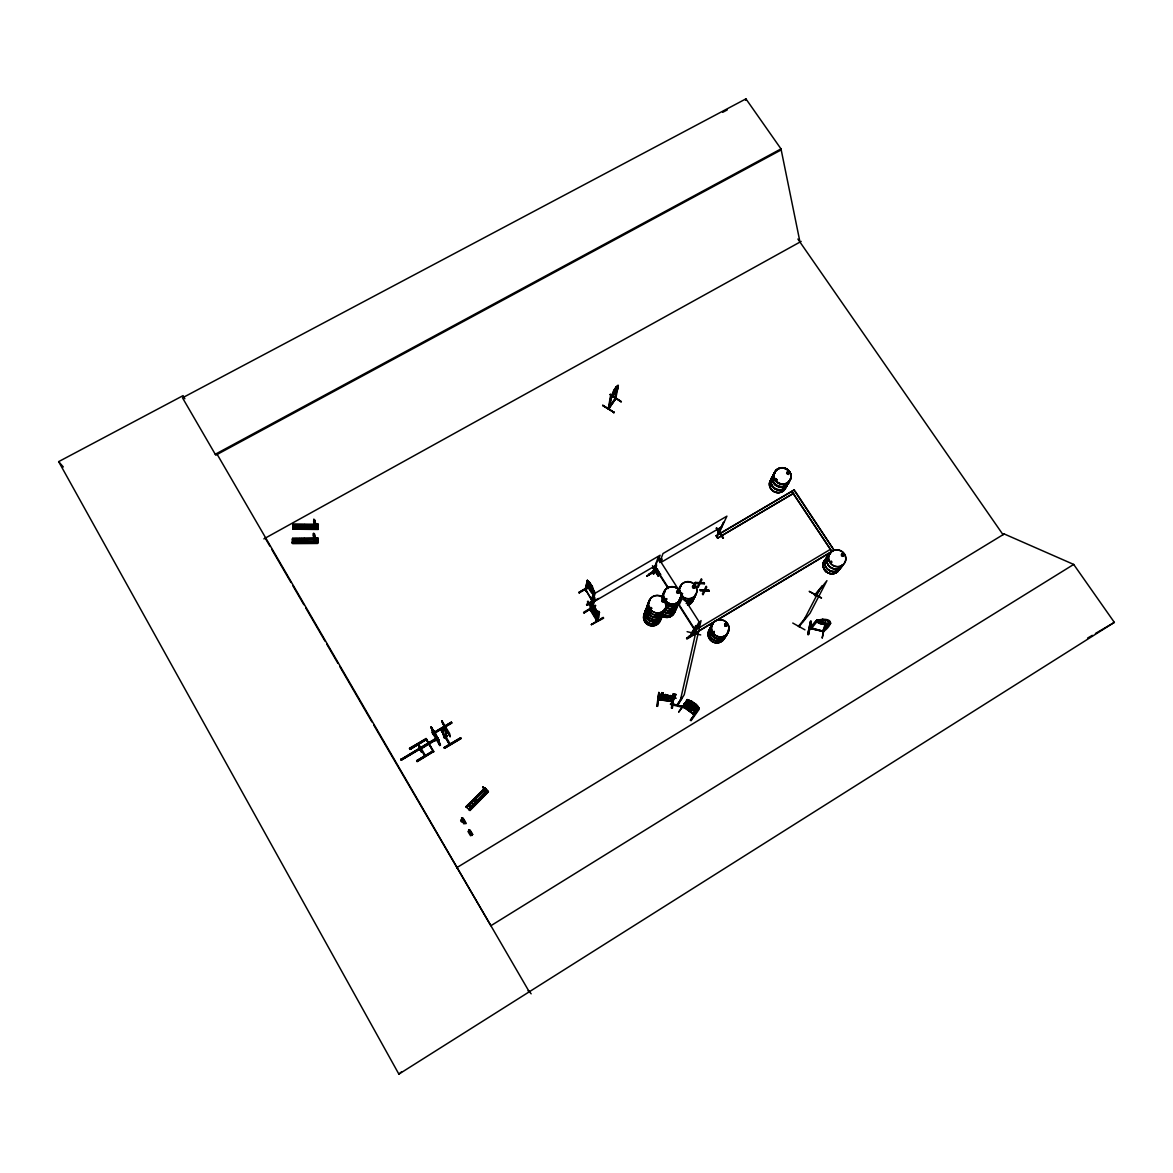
<?xml version="1.0" encoding="UTF-8"?>
<svg xmlns="http://www.w3.org/2000/svg" width="1173" height="1173" viewBox="0 0 1173 1173"><rect width="100%" height="100%" fill="white"/><g stroke="black" fill="none" stroke-linecap="round" stroke-linejoin="round"><path stroke-width="1.5" d="M694.005 634.666L693.17 634.901L701.043 620.59L684.24 694.709L677.745 705.252L677.701 703.536M694.064 634.534L694.035 633.596M316.123 540.225L317.223 540.298M316.549 526.472L316.358 525.944M316.915 526.105L316.857 525.841M317.692 539.888L317.443 539.199L317.722 541.296L317.209 539.199L317.516 540.298M318.103 526.252L317.619 525.269L318.118 527.381L317.575 526.633M315.068 538.392L317.648 538.026L317.868 538.92L292.561 539.859L317.854 539.727L292.546 539.521M315.361 528.583L315.493 524.126L318.059 524.126L318.088 528.583L292.913 529.184L318.176 529.448L318.294 524.316L292.986 524.551L292.883 529.096L318.191 528.759L292.898 529.14L293.074 524.404L318.279 524.961M315.273 538.48L315.112 542.513M315.772 541.926L314.291 533.495L315.962 541.926L314.041 538.788M316.182 527.997L314.701 519.918M317.898 527.381L317.839 525.269M317.648 538.026L317.531 542.161M295.141 538.539L294.951 542.923M295.596 524.639L295.405 528.994M297.297 524.639L297.121 528.994M299.863 524.624L299.687 528.979M301.696 538.524L301.52 542.908M292.473 543.407L317.766 543.363L292.458 543.466L292.605 538.304M292.414 543.026L292.576 538.554L317.898 538.246L317.516 542.498M814.634 595.371L822.464 586.236L821.745 586.559M798.593 626.382L799.663 625.737L798.828 626.089M841.789 554.99L842.346 554.213M843.387 554.521L842.155 555.811M843.798 555.049L843.27 556.222M831.408 562.512L830.557 561.544M789.062 473.349L788.359 471.927L787.039 471.942M775.705 479.64L776.262 478.965L776.086 479.698M776.819 479.728L776.101 479.552M677.261 705.134L681.997 697.524L677.29 704.724M724.929 624.696L725.178 625.678L725.017 624.945M726.263 624.183L726.424 625.62M714.108 631.529L713.756 632.247M714.328 632.394L714.108 632.819M293.001 525.607L318.25 525.871L318.264 524.668M318.235 525.489L292.986 525.519L318.279 525.211M317.883 538.906L292.546 538.554L317.898 538.216M693.096 587.629L692.788 586.705M692.818 587.057L693.199 586.133A8.783 8.46 24.4 0 1 694.621 587.82L693.375 588.333L692.422 587.028M694.475 587.248L693.639 586.075L692.862 587.277M676.572 592.145L677.29 591.001M678.83 591.529L678.859 591.998M679.27 592.072L678.976 593.069M682.261 593.787L681.557 594.051L682.598 593.582M665.721 599.476L665.751 598.465M666.733 598.992L665.897 599.564L665.897 598.67M666.396 599.858L666.675 598.978M661.719 600.913L662.173 599.975M664.123 600.781L663.361 601.705M648.126 615.444L647.921 614.256M650.399 607.805L651.616 608.464M650.942 608.215L650.824 608.274M293.074 524.507L318.264 524.58M292.942 528.319L318.22 527.967L292.971 527.967M293.015 525.944L318.264 525.827M292.444 542.146L317.81 541.882L292.517 541.97M670.355 695.457C686.748 701.527 651.074 689.797 672.012 696.791L668.097 697.803L662.29 696.439L665.59 694.9M670.927 701.395L670.941 700.413L672.393 700.692M658.332 699.46L670.941 701.322L670.839 700.501M672.305 708.184L673.654 694.313L672.305 708.199L671.528 708.111L673.097 694.123M670.795 701.234C678.097 684.416 675.648 702.891 671.073 701.087M659.798 696.557C657.906 699.841 690.442 697.261 668.507 698.697M658.478 698.888L659.886 699.651M660.223 695.34L659.637 696.542C670.971 699.255 657.115 698.082 660.223 695.34L665.575 695.061M661.924 692.627L658.332 699.841L661.924 692.627L663.17 693.287L659.607 699.87L658.346 699.123L672.261 700.926M667.085 695.384C660.179 696.219 672.51 698.639 668.639 695.574M658.757 692.495L657.584 706.278L656.733 706.307L658.947 692.539M657.437 706.366L658.874 692.481M615.165 399.231L617.042 386.298L618.244 385.638M693.272 713.741L684.02 707.128M694.563 714.401L694.328 714.474M608.904 407.368L608.699 408.6L615.063 399.363M317.604 526.369L316.71 526.105M682.701 706.527L683.947 707.231M719.254 532.469L717.671 533.129L718.99 532.073M719.196 532.762L726.923 516.149L662.98 553.553L659.71 562.571M653.332 570.855L654.681 570.415M474.874 801.555L476.561 801.32L475.93 799.737M313.191 535.343L313.323 533.436L313.909 533.891M314.027 534.375L313.572 533.392L314.129 539.727M614.066 412.441L602.658 405.55M302.561 527.454L302.282 526.428M302.267 526.75L303.602 525.797M301.842 540.342L302.575 541.633L303.719 541.09M304.32 526.677L304.027 527.454M303.763 541.164L303.851 540.342M608.89 407.764L611.192 394.876L610.532 395.858L608.23 408.82L615.282 397.999M609.505 407.427L609.388 408.175L611.778 394.993L608.978 408.453M589.667 586.823L579.301 592.864M615.004 399.7L617.702 385.331M617.599 386.474L618.098 385.58M615.708 398.776L618.332 385.492L616.089 387.002M700.692 634.93L687.099 631.675M814.561 595.356L822.024 586.016M805.631 617.57L798.505 626.265L799.165 625.429M610.033 394.744L621.265 401.899L610.327 394.319M592.042 601.148L593.435 591.353L594.52 592.174L592.6 600.987L585.488 589.623L587.365 580.459L585.034 590.048L586.265 590.708L588.084 581.456M621.367 401.577L610.297 394.348M586.192 590.18C585.195 592.277 586.573 588.435 585.62 589.696M592.922 589.389L594.608 593.479C592.556 597.614 587.409 585.356 586.749 583.113L587.292 580.312L590.092 582.908L587.292 580.312M585.738 590.899L587.497 581.881L586.837 580.811M583.993 612.966L583.597 612.321L595.459 605.312L583.993 612.966L595.723 605.752M591.148 590.811L592.952 592.57L593.186 591.5C593.201 590.18 590.591 582.424 589.667 584.975L592.101 588.861L591.691 585.723M830.513 623.493L829.355 622.716L830.513 623.493C807.889 643.992 845.44 618.845 822.684 619.315L818.49 621.104L823.798 623.347L827.522 623.318L828.402 622.335L827.288 620.473L822.654 619.461M598.787 598.406L586.94 605.341L586.573 604.52L593.978 600.18M595.532 599.638L586.617 604.623M818.299 620.004L816.951 620.165L809.825 628.361L822.009 631.03M822.684 619.315L816.951 620.165M823.021 631.675L821.921 630.781L823.681 630.854M824.091 620.062L821.071 621.235L825.601 622.35L825.601 620.429M822.229 637.995L824.927 624.813M827.361 620.605L830.807 623.068M318.22 527.894L292.913 528.231M598.523 617.394L595.693 614.696L587.996 601.309L597.438 614.931M807.742 634.461L810.47 621.294L811.364 621.309L808.49 634.652L807.742 634.461L810.543 621.294M811.159 621.411L808.608 634.476M818.505 619.769L811.305 628.655L810.25 627.467M811.305 628.655L811.261 628.361M590.312 610.649L589.74 609.887C594.55 584.653 591.031 617.189 590.4 609.227M592.702 600.928L592.13 599.99M589.74 609.887C590.122 607.629 598.641 619.109 596.925 621.074L589.784 609.256M593.846 591.104L591.471 600.371M590.342 609.535L597.526 620.898M591.045 605.561L593.259 610.854L591.559 604.256M593.435 591.353L594.11 592.424L592.174 601.221L585.474 589.169M590.532 610.854L590.943 610.62M682.833 706.689C682.598 704.914 685.355 706.908 684.182 707.73L670.428 704.43L670.677 703.551L684.431 706.879L693.199 714.108M594.168 594.975L594.11 592.424M590.884 610.429L593.538 598.347L594.638 597.687M693.258 634.813L693.712 633.2M677.935 705.134L677.539 703.903M681.513 697.407L681.733 698.785L681.997 697.524M697.832 625.561C699.152 626.338 694.915 628.376 693.36 633.728M594.256 599.374L592.556 607.233L593.978 610.576M592.952 606.778L594.887 598.113L593.538 598.347M593.861 608.714L594.96 608.347M680.135 701.351L696.601 628.875M591.353 624.623L603.23 617.379L603.596 618.2L591.427 624.696M292.488 542.762L317.795 542.703M595.151 613.171L587.966 601.324M596.295 612.57L595.913 609.564M597.145 620.913L596.28 620.224L598.773 611.397L599.462 612.467L597.424 620.781M596.412 619.901L597.497 620.488M598.773 611.397L596.309 619.696M599.462 612.467L596.94 621.191M598.655 617.321L596.632 610.737L598.582 617.174M670.677 703.551L684.343 707.04M745.544 100.292L745.925 98.869L780.998 148.898L799.986 242.063M485.549 788.945L487.381 791.555L486.311 792.244L482.675 787.142L484.024 787.743M486.751 791.145L486.458 792.098L482.821 786.995L483.906 787.801M696.088 625.502L696.791 626.587L695.677 625.766L691.337 633.699L691.967 634.784M694.445 628.625L691.821 633.567L692.525 634.564M652.657 572.996L653.83 573.846L653.009 572.571M654.813 570.972L655.487 571.999L654.373 571.398M657.994 561.178L656.924 561.808L653.082 572.688L653.742 573.729L656.557 565.855M657.423 569.081L647.027 575.943M654.387 570.225L648.757 574.33M591.573 599.931L591.925 599.506M843.431 555.181L842.669 555.782M830.88 561.662L831.1 561.178M831.833 562.278L831.657 561.383M652.716 572.468L653.346 573.964L656.411 563.289M658.39 560.078L660.12 555.225L595.019 593.289L592.277 605.4M655.208 572.189L656.616 568.846M656.206 569.081L654.945 572.028M660.78 561.94C664.167 557.498 658.918 559.58 661.88 558.891M788.491 473.423L787.728 472.103M775.866 479.273L775.822 480.006M724.694 624.388L725.178 626.206L726.761 625.869M727.011 625.693L726.893 624.359M713.463 631.69L713.609 632.526M660.78 574.609L654.651 566.398M677.554 591.295L677.32 592.761M677.246 591.603L677.144 592.35M661.983 600.253L661.777 601.265M663.859 601.309L664.079 600.532L663.991 601.324M664.387 601.177L663.522 602.204M665.208 599.022L666.513 598.655M651.777 608.376L650.502 607.467M608.318 408.556L615.766 398.82M602.79 405.198L614.109 412.441L602.761 405.447M474.61 800.543L475.93 799.766M613.714 413.013L614.139 412.207M682.979 596.573L678.976 605.4L694.68 630.033M693.991 634.52L693.522 633.625M301.872 540.416L302.634 539.712M717.539 538.172L793.535 493.334L717.539 538.172L716.248 535.65L794.282 489.889L834.076 550.24L795.089 491.722M717.671 533.129L720.266 527.762M717.993 533.554L723.624 522.205L719.108 532.014M699.387 582.688L695.134 582.57L699.387 582.688L701.351 578.758L701.953 579.682L700.369 582.805L703.873 582.673L700.369 582.805M695.706 583.45L699.152 583.318L695.706 583.45L695.222 582.394M699.152 583.318L697.583 586.383L698.272 587.13M700.134 583.436L704.445 583.553L700.134 583.436L698.184 587.306M716.248 528.29L722.92 537.996M700.032 589.872L704.284 589.99L700.032 589.872L700.516 590.943L703.873 590.987M610.957 396.313L616.265 386.973L616.749 388.981L614.945 392.544L611.969 396.005L613.655 390.536L616.148 386.885M704.196 590.18L706.175 586.236L706.762 587.174L705.178 590.298L708.697 590.166L705.178 590.298M821.511 597.863L809.194 591.353L821.393 598.113M703.961 590.811L702.392 593.89L702.994 594.814L704.944 590.928L709.269 591.045L704.944 590.928M799.209 626.558L798.798 625.81M814.678 595.415L815.22 594.506M804.957 629.842L792.757 623.039M803.109 621.617L819.634 589.77M698.36 631.265L686.542 638.42L698.609 631.91L686.953 639.065L686.674 638.347M688.272 636.66L692.7 633.919M694.592 629.344C694.563 635.869 690.692 632.892 696.615 628.435M692.51 634.622L696.791 626.587M658.376 698.991L658.478 699.885M693.712 635.062L698.052 626.895M659.461 699.929L663.214 692.788M692.774 634.388L691.337 633.699M692.187 634.989L699.079 621.763L658.082 557.6L652.599 572.805M791.892 491.502L831.877 551.559M670.648 701.219L674.666 694.181M794.282 489.889L716.102 535.958M659.9 699.24L672.07 700.853L675.956 694.343M671.528 708.111L673.141 694.24M678.771 711.908L686.938 700.56L678.83 711.996M684.372 703.815L687.466 707.642L684.24 703.727L684.885 702.715L689.475 704.474L686.454 704.944L694.123 710.413L693.375 707.304L696.601 711.234M685.017 702.803L684.24 703.727M687.275 699.636L682.833 706.615L694.167 714.709L698.961 707.949L695.75 704.167L696.483 707.334L693.478 706.087L688.742 701.821L691.85 701.395L687.187 699.768M684.108 706.762L683.448 705.97M684.064 706.82L683.712 707.334M683.874 707.363L688.287 700.545L687.217 699.782M612.541 396.797L615.004 393.19M612.673 396.885C607.028 401.606 619.227 390.213 617.819 387.53M615.722 398.629L608.831 408.878M692.994 713.873L694.445 714.562M693.434 713.257L694.445 714.313L683.302 706.19M693.126 713.961L697.759 707.29L698.829 708.052L697.759 707.29M690.428 720.266L698.507 708.8L699.064 709.386L691.073 720.735L690.428 720.266L698.58 708.873M696.689 711.117L693.463 707.319L698.287 709.181C700.076 705.076 690.662 700.955 687.07 699.665C684.402 702.158 695.105 708.741 686.63 700.662M695.868 711.996L696.469 711.161M687.393 707.627L695.912 712.231M691.703 701.439L695.662 704.299M690.648 705.735C684.665 704.313 695.208 711.879 691.938 706.645M692.979 702.598C686.909 701.175 697.598 708.829 694.284 703.521M691.381 710.237L687.481 707.51M688.287 700.545L687.158 699.548L691.85 701.395M831.496 562.16L830.895 562.175M841.32 554.462L842.141 553.891M843.666 555.65L842.61 556.413M830.469 561.544L831.027 561.574M724.577 624.373L725.427 623.801M714.049 631.338L713.331 632.276L714.298 632.687M776.497 480.358L777.2 479.625L776.438 479.288M787.23 472.338L787.376 473.76L788.535 473.511M788.667 473.335L787.391 473.716M692.451 586.397L693.302 585.826M694.563 587.38L693.272 587.746M694.621 587.864L694.577 586.089L692.935 585.899M692.964 586.5A8.783 8.46 24.4 0 1 694.431 588.245L694.885 586.676M662.349 600.488L662.701 600.063A9.076 8.768 23.2 0 0 663.727 602.13M677.026 591.207L676.777 592.82L678.361 593.303M650.736 607.819L651.499 607.658M830.411 549.345L698.624 628.083M815.074 595.708L826.936 580.65L810.059 613.2L799.136 626.514M798.52 626.191L799.561 625.722M799.018 626.617L799.663 625.854M302.429 526.266L303.338 525.768M304.159 527.176L302.737 527.542M824.956 624.666L822.214 637.819M821.833 631.235L829.487 622.467M595.21 613.142L587.365 601.822M466.018 806.643L485.094 788.241L466.546 807.185L466.018 806.643L469.962 810.572L488.452 791.775L484.83 787.977L466.106 806.731M485.813 789.15L486.898 790.514L485.989 788.989L466.722 807.361L485.739 789.106M466.913 807.523L485.299 788.667L485.842 789.59M485.549 788.886L466.678 807.303M485.695 790.837L485.739 790.03M487.381 790.719L468.775 809.385L487.338 790.661L487.953 791.115L469.479 810.088L488.261 791.555L469.508 810.118M486.546 792.361L469.288 809.898M717.861 532.923L718.624 532.395M313.895 522.205L314.437 525.563L316.373 527.997L314.98 520.431M420.169 748.799L418.013 744.679M420.99 748.902L420.579 748.213L422.001 751.482L421.298 751.893L420.652 749.034L424.67 755.925M420.594 749.107L419.89 748.623L420.33 749.21M184.879 398.732L183.076 395.638L58.65 461.634L398.879 1074.131L401.635 1071.711M420.99 751.233L419.773 746.834L421.576 750.881M841.847 554.023L841.408 555.767L842.962 556.237M724.782 624.095L725.061 623.875A8.856 8.534 30.8 0 1 726.6 625.62L725.471 625.664M725.178 624.461L726.248 624.212M662.085 599.946L664.431 600.532M677.188 592.233L678.683 592.746L678.009 593.039M678.698 593.289L678.903 591.148L677.217 590.957M398.879 1074.131L1114.35 622.379L1073.691 564.433L1004.22 533.964L1003.018 534.683L797.889 239.057M616.221 387.075L618.332 385.492M463.511 823.71C473.042 823.299 454.347 823.255 463.086 818.182L465.637 822.434M472.646 834.384L470.549 835.748L468.012 831.496L470.109 830.176L472.66 834.443M373.806 725.149L490.886 925.717L1073.691 564.433M420.755 749.4L420.506 750.529L421.195 750.119L420.095 747.509M456.605 867.785L1004.22 533.964M691.894 633.156L692.055 634.974L692.642 634.182M692.715 633.948L688.668 637.232M596.808 619.491L596.28 620.224M698.639 631.045L834.311 549.946M693.786 634.109L714.196 621.91M718.902 619.095L830.308 552.498M591.177 605.488C591.588 601.91 597.673 611.294 597.673 613.934M648.713 574.433L657.54 569.184M646.983 576.148L657.217 569.873L646.924 576.016M653.258 573.582L653.258 572.365M421.591 750.808L421.298 751.893M446.942 736.131C440.447 738.902 449.054 737.7 446.239 734.943M439.098 740.925L431.796 728.213M444.435 738.008L443.643 736.468L444.479 737.876L446.898 736.453L444.978 729.166M450.065 736.571L449.611 733.492L441.898 721.058L450.065 736.571L441.898 721.058M439.596 743.565C437.852 744.327 440.3 742.509 440.359 745.031L439.743 745.471L432.338 732.656L433.028 732.245L440.447 745.06L439.758 745.383L437.837 738.008L440.33 745.002M439.611 745.002L440.3 744.591L439.743 745.471M416.694 760.734L433.336 750.779L416.664 760.676L417.192 761.673L433.717 751.409L417.06 761.365M444.112 747.67L460.622 737.7L461.048 738.491L444.494 748.315L444.068 747.524L460.666 737.861M433.028 732.245L432.573 733.154L431.224 726.908L433.79 734.034L431.224 726.908M433.995 734.093L433.292 734.503L433.995 734.093L433.262 734.386L431.943 728.14M431.737 728.433L431.503 727.26L438.819 740.016L432.808 729.489L433.585 730.691M442.72 724.137L442.162 720.911M434.45 732.216L434.01 731.527L435.066 733.712M440.681 729.533L449.508 744.488L440.637 729.401L435.3 732.7L434.86 731.908L451.4 722.143L451.825 722.949L441.327 729.005L444.01 733.594M434.919 732.069L451.4 722.143M451.825 722.949L435.3 732.7M434.582 733.374L431.664 728.301M409.509 748.433L426.122 738.477L433.849 751.805M445.11 729.181C438.438 732.04 447.324 730.823 444.391 727.964C435.916 732.978 449.802 725.618 444.904 728.917M426.268 738.887L409.48 748.374L410.022 749.386L426.517 739.166L410.022 749.386M441.84 729.929L444.494 728.345M409.993 749.327L426.635 739.503M436.195 734.797L433.394 730.442M435.857 738.785L400.843 759.547L435.74 738.433L436.253 739.459M435.784 738.55L434.567 739.958M436.18 739.225L435.08 740.808L436.473 739.987L436.121 739.063L401.225 760.192L436.283 739.401M419.245 749.092L419.611 749.738L436.312 739.664M439.802 745.31L438.555 739.225M597.277 599.198L586.925 605.312M593.039 602.204L656.66 564.931M661.015 562.38L721.981 526.677M1087.576 638.097L1092.298 635.326M1095.45 633.479L1114.35 622.379M589.931 582.893L594.77 592.262L594.227 594.755M590.752 584.506L588.333 583.743L589.535 588.23M589.242 586.383L578.875 592.424L579.286 593.069M589.286 586.412L578.89 592.424M590.767 585.547L589.403 586.295L591.822 590.166L591.427 587.043M588.919 588.465L594.3 594.887M592.262 588.142L594.315 593.758L589.183 587.16M591.544 591.236L586.867 581.852L589.828 584.242M587.497 581.881L587.248 580.562M263.866 538.891L801.159 241.418M745.925 98.869L182.489 397.808L215.26 454.274L780.998 148.898M780.558 150.247L215.773 455.183L215.26 454.274M722.671 112.344L727.245 109.925M842.302 554.096L841.73 555.328M677.495 591.412L678.8 591.603M693.434 586.031L693.214 586.339A8.9 8.578 24.4 0 1 694.607 588.04M662.862 599.872L662.466 601.544M665.282 599.183L666.367 599.77M651 607.467L650.414 608.406M693.624 713.331L694.401 714.108M725.383 623.743L726.952 624.344M726.204 626.206L724.958 625.898M682.173 594.594L681.278 593.773L682.466 593.435M663.786 602.013A9.091 8.768 23.2 0 1 662.789 599.887L663.61 599.96M662.422 601.221L663.434 601.705M776.687 480.212L775.91 479.918M313.983 519.316L313.939 522.381M313.748 522.381L314.349 523.319M313.338 536.457L313.411 535.724M313.939 537.381L313.778 538.128M292.517 539.433L317.868 539.199M292.385 542.938L317.751 542.938M811.012 628.655L810 627.746L817.053 619.711L818.211 619.813M663.302 600.092L662.642 600.18A8.973 8.68 22.2 0 1 664.079 602.042M787.86 474.171L786.614 473.306M842.434 553.803L843.783 554.741M672.935 694.24L673.713 694.328M661.88 693.126L663.17 693.287M674.622 694.68L675.912 694.841M658.346 699.724L672.056 701.395M302.869 539.609L303.631 539.961M590.268 609.461L592.644 600.517M811.584 627.995L823.402 631.323L810.044 627.863M463.452 820.719L465.197 823.241L461.561 817.786L463.159 820.279M590.092 582.908L588.597 582.424L588.377 583.509L593.23 591.265L592.541 586.823L589.96 582.996M843.02 554.184L842.243 554.184L843.167 554.404M592.79 606.206L594.3 606.778L591.339 604.198M698.375 709.049L693.287 707.422L689.387 704.606M303.572 525.724L304.32 526.486M823.549 630.825L823.197 631.573L810.074 628.42M822.361 631.089L822.097 631.367M615.224 388.468L615.678 390.081L613.288 393.585L614.432 389.641M590.869 588.494L588.905 586.573L590.474 587.585M689.753 704.416L693.654 707.378L689.475 704.474M528.085 990.906L529.272 991.815L217.21 454.42M485.989 789.444L487.25 791.702L486.604 791.291M531.149 993.81L528.583 990.599M598.215 614.095L595.385 611.837L592.409 604.975M484.17 787.596L484.83 788.491M591.515 591.133L594.447 593.685M484.405 787.801L485.138 788.799M473.012 800.103L476.414 803.505M474.728 805.191L471.326 801.789M469.435 803.681L472.836 807.053M468.174 804.957L471.575 808.358M466.282 806.863L484.83 787.977M470.593 832.815L472.25 835.264L468.863 829.634L470.476 832.156M58.65 461.634L63.327 466.971M843.226 554.33L843.343 555.093M661.924 601.602L664.079 601.749A8.944 8.636 23.2 0 1 662.994 599.711A8.959 8.651 23.2 0 0 663.947 601.808M314.628 525.563L314.452 524.727M592.35 592.086L591.779 591.104M435.887 735.075L436.561 736.058L435.227 733.55M437.001 737.48L439.23 740.837M792.904 493.012L830.88 550.049M716.879 527.967L723.433 537.835M716.38 528.129L722.964 538.099M716.248 535.65L717.685 537.864M656.997 568.964L658.845 571.823M652.452 565.694L658.977 575.694L658.332 576.09L654.754 570.547M652.848 567.307L658.332 576.09L652.877 567.395M652.716 567.395L654.505 570.151M655.077 572.248L654.446 571.104M703.873 582.673L704.357 583.743M708.697 590.166L709.166 591.221M656.792 569.667L668.419 587.908M679.064 604.623L695.53 630.458M654.666 567.263L668.229 588.523M692.466 631.587L693.917 633.86M591.661 601.075L592.336 602.145M598.362 611.646L599.036 612.731M594.271 606.69L596.808 610.693M593.215 610.825L595.855 614.725M591.397 624.447L603.303 617.702M589.799 584.139L592.306 588.157M462.924 818.299L465.446 822.508M469.933 830.279L472.47 834.516M461.517 819.165L464.039 823.387M468.54 831.158L471.077 835.381M442.983 723.976L450.329 736.424M444.362 728.11L445.212 729.577M446.195 735.075L447.03 736.483M445.74 736.453L450.139 743.917M430.682 727.231L431.4 728.448M437.294 738.316L438.013 739.547M432.338 732.656L433.306 734.415M425.828 738.653L433.394 751.673L425.799 738.741M420.11 749.855L419.084 747.26L419.479 747.949M400.653 759.18L401.225 760.192M265.23 538.143L269.819 546.061M271.667 549.243L290.992 582.512M292.825 585.694L303.866 604.711M305.713 607.878L325.038 641.162M326.871 644.329L337.912 663.346M339.759 666.513L371.958 721.981M296.666 542.923L296.857 538.539M299.232 542.908L299.423 538.524M301.96 528.979L302.135 524.624M314.437 520.328L313.792 519.316L313.66 521.956M317.927 528.231L318.118 529.008M586.999 581.779L589.095 587.262M587.424 584.374L589.095 588.421M419.157 747.274L420.506 750.529M418.702 744.269L425.359 755.515M591.324 588.949L592.482 592.233M435.682 738.374L435.989 739.181M437.837 738.008L439.611 743.799M316.446 539.756L317.15 540.24M444.494 748.315L461.048 738.491M443.878 736.864L441.869 729.577L444.479 737.876M444.391 727.964L446.297 735.427M786.98 473.247L786.907 472.91A8.724 8.182 24.3 0 1 788.241 474.479M483.232 790.294L486.106 793.153M314.159 523.319L314.203 524.082M694.416 597.101A8.724 8.402 24.5 0 1 686.322 603.494M693.448 599.11A8.68 8.372 24.6 0 1 687.613 605.151A8.636 8.328 24.6 0 0 693.404 599.095A8.666 8.343 24.6 0 1 687.598 605.136M679.416 590.239A8.856 8.519 24.3 0 1 690.135 581.823A8.856 8.519 24.3 0 1 696 594.33A8.856 8.519 24.3 0 1 682.261 596.28M679.358 590.444A8.812 8.49 24.3 0 1 690.032 582.057A8.812 8.49 24.3 0 1 695.868 594.506A8.812 8.49 24.3 0 1 682.187 596.456M695.78 594.564A8.9 8.578 24.4 0 1 685.208 600.825M679.299 588.245A8.9 8.578 24.4 0 1 680.633 586.441M694.665 596.866A8.856 8.534 24.5 0 1 686.44 603.362M695.589 594.682A8.783 8.46 24.4 0 1 685.164 600.855M679.343 588.435A8.783 8.46 24.4 0 1 680.648 586.661M695.794 594.271A8.783 8.46 24.4 0 1 683.214 599.623M679.519 588.025A8.783 8.46 24.4 0 1 680.839 586.251M664.226 611.016A8.915 8.636 22.3 0 1 651.44 616.485A8.915 8.636 22.3 0 1 649.094 602.863M664.622 608.626A9.032 8.754 22.3 0 1 652.496 616.939A9.032 8.754 22.3 0 1 649.05 602.643M663.595 610.854A8.871 8.592 22.4 0 1 651.675 619.021A8.871 8.592 22.4 0 1 648.288 604.96M665.428 608.435A9.047 8.754 22.1 0 1 649.842 608.67A9.047 8.754 22.1 0 1 657.115 595.371A9.047 8.754 22.1 0 1 665.428 608.435A9.105 8.812 22.2 0 1 652.393 613.978A9.105 8.812 22.2 0 1 650.003 600.077M665.238 608.64A8.973 8.68 22.2 0 1 652.349 614.124A8.973 8.68 22.2 0 1 649.989 600.429M664.402 610.62A8.915 8.636 22.3 0 1 652.643 616.573A8.915 8.636 22.3 0 1 647.892 604.271M662.789 599.902A9.105 8.812 22.2 0 1 664.299 601.705M661.44 617.643A8.754 8.49 22.6 0 1 648.874 623.024A8.754 8.49 22.6 0 1 646.572 609.623M660.634 619.549A8.71 8.446 22.7 0 1 649.168 625.37A8.71 8.446 22.7 0 1 644.534 613.347M660.678 619.476A8.724 8.46 22.7 0 1 648.156 624.842A8.724 8.46 22.7 0 1 645.868 611.485M663.507 610.972A8.841 8.563 22.4 0 1 651.645 619.109A8.841 8.563 22.4 0 1 648.273 605.107M662.804 612.995A8.929 8.651 22.5 0 1 651.924 621.558A8.812 8.534 22.5 0 1 646.118 609.08M646.059 608.875A8.929 8.651 22.5 0 0 651.924 621.558A8.812 8.534 22.5 0 0 662.613 613.127M661.66 617.423A8.871 8.607 22.6 0 1 648.904 622.878A8.871 8.607 22.6 0 1 646.587 609.286M662.848 612.863A8.929 8.666 22.5 0 1 651.968 621.441A8.929 8.666 22.5 0 1 646.103 608.758M662.789 612.731A8.812 8.548 22.5 0 1 652.056 621.191A8.812 8.548 22.5 0 1 646.264 608.684M726.19 634.71A8.797 8.475 31 0 1 708.976 632.76M709.166 630.531A8.797 8.475 31 0 1 711.234 626.661M726.38 634.622A8.915 8.592 31 0 1 713.697 640.091A8.915 8.592 31 0 1 711.219 626.455M727.773 632.423A8.973 8.651 30.8 0 1 715.002 637.936A8.856 8.534 30.8 0 1 712.524 624.417M712.51 624.212A8.973 8.651 30.8 0 0 715.002 637.936A8.856 8.534 30.8 0 0 727.568 632.526M725.061 624.021A8.973 8.651 30.8 0 1 726.556 625.81M726.424 634.344A8.797 8.49 30.9 0 1 713.902 639.754A8.797 8.49 30.9 0 1 711.454 626.294M724.899 624.241A8.856 8.534 30.8 0 1 726.366 626.001M728.037 630.048A8.973 8.651 30.8 0 1 716.146 638.317A8.973 8.651 30.8 0 1 712.583 624.095M725.134 623.904A8.973 8.651 30.8 0 1 726.63 625.693M727.04 634.241A8.856 8.534 30.8 0 1 714.225 636.983A8.856 8.534 30.8 0 1 712.744 624.051M840.88 567.439A8.695 8.182 32 0 1 827.566 569.345A8.695 8.182 32 0 1 828.446 556.207M841.833 565.298A8.812 8.299 32 0 1 828.505 570.005A8.812 8.299 32 0 1 828.49 555.958M839.238 569.506A8.666 8.167 32.1 0 1 825.968 571.398A8.666 8.167 32.1 0 1 826.848 558.304M830.499 553.304A8.871 8.358 31.9 0 0 829.619 566.706A8.754 8.24 31.9 0 0 842.962 564.858M841.935 565.166A8.812 8.299 32 0 1 828.607 569.873A8.812 8.299 32 0 1 828.593 555.826M830.455 553.568A8.754 8.24 31.9 0 0 829.575 566.779A8.871 8.358 31.9 0 0 843.196 564.756A8.871 8.358 31.9 0 1 829.722 566.574A8.871 8.358 31.9 0 1 830.601 553.172M787.45 484.126A8.548 8.02 24.4 0 1 776.394 489.654A8.548 8.02 24.4 0 1 771.614 478.129M787.67 483.98A8.666 8.138 24.4 0 1 775.412 489.112A8.666 8.138 24.4 0 1 772.875 476.179M771.497 479.009A8.519 8.006 24.4 0 0 773.989 491.722A8.519 8.006 24.4 0 0 786.042 486.678A8.519 8.006 24.4 0 1 774.048 491.634A8.519 8.006 24.4 0 1 771.555 478.907M786.101 486.502A8.49 7.976 24.4 0 1 775.118 491.986A8.49 7.976 24.4 0 1 770.382 480.534M789.4 480.915A8.724 8.182 24.3 0 1 777.069 486.077A8.592 8.064 24.3 0 1 774.503 473.32A8.578 8.05 24.3 0 0 777.039 486.135A8.592 8.064 24.3 0 0 789.18 481.062A8.578 8.05 24.3 0 1 777.039 486.135A8.724 8.182 24.3 0 1 774.503 473.071M787.743 483.613A8.548 8.035 24.4 0 1 775.646 488.686A8.548 8.035 24.4 0 1 773.139 475.915M787.757 483.819A8.666 8.138 24.4 0 1 775.5 488.965A8.666 8.138 24.4 0 1 772.948 476.018M789.488 480.754A8.724 8.182 24.3 0 1 777.156 485.915A8.724 8.182 24.3 0 1 774.591 472.91M679.108 600.092A8.9 8.592 23.3 0 1 666.147 607.761A9.017 8.71 23.3 0 0 679.299 599.946M661.587 597.922A9.017 8.71 23.3 0 1 662.393 595.796M677.965 604.447A8.856 8.563 23.4 0 1 665.252 609.857A8.871 8.563 23.4 0 0 678.053 604.271M680.399 597.497A9.076 8.768 23.2 0 1 667.173 605.327A8.959 8.651 23.2 0 0 680.208 597.629A8.929 8.622 23.2 0 1 667.173 605.341M664.739 591.471A9.076 8.768 23.2 0 0 662.349 597.746A9.091 8.768 23.2 0 1 664.798 591.339M679.299 599.682A8.9 8.607 23.3 0 1 666.323 607.365M661.807 597.673A8.9 8.607 23.3 0 1 662.613 595.576M680.457 597.365A9.091 8.768 23.2 0 1 665.296 603.816M675.853 609.095A8.739 8.446 23.6 0 1 663.317 614.447A8.856 8.578 23.5 0 0 676.293 606.632M674.974 611.045A8.695 8.402 23.6 0 1 662.51 616.368A8.71 8.416 23.6 0 0 675.237 608.772M677.877 604.55A8.827 8.534 23.4 0 1 665.223 609.96M677.1 606.646A8.915 8.622 23.5 0 1 664.299 612.101A8.797 8.504 23.5 0 0 676.909 606.749M677.144 606.514A8.915 8.622 23.4 0 1 664.358 611.983M674.988 610.898A8.636 8.358 23.6 0 1 662.598 616.192M304.232 538.436L304.13 542.982L304.262 538.524M304.657 524.522L304.569 529.052L304.701 524.61M829.648 624.227C825.059 625.048 819.238 624.3 815.778 620.825C819.59 624.608 824.619 624.828 829.648 624.227M695.692 627.804L695.97 629.124L695.692 627.804M468.643 829.824L471.986 835.44L468.643 829.824M478.291 801.57L474.889 798.168L478.291 801.57M649.827 608.772A9.003 8.71 22.1 0 0 665.34 608.538A9.003 8.71 22.1 0 0 657.071 595.517A9.003 8.71 22.1 0 0 649.827 608.772M712.598 641.91A8.739 8.431 31.1 0 0 725.046 636.528A8.768 8.446 31.1 0 1 712.641 641.851A8.739 8.431 31.1 0 1 710.164 628.523A8.768 8.446 31.1 0 0 712.641 641.851M711.894 630.649A8.915 8.592 30.7 0 0 726.864 634.3A8.915 8.592 30.7 0 0 722.172 619.843A8.915 8.592 30.7 0 0 711.894 630.649A8.871 8.534 30.7 0 0 726.747 634.373A8.871 8.534 30.7 0 0 722.099 620.004A8.871 8.534 30.7 0 0 711.879 630.751M825.909 571.471A8.651 8.152 32.1 0 0 839.164 569.565A8.666 8.167 32.1 0 1 825.895 571.486A8.666 8.167 32.1 0 1 826.774 558.392A8.651 8.152 32.1 0 0 825.909 571.471A8.651 8.152 32.1 0 0 839.15 569.579A8.651 8.152 32.1 0 1 825.909 571.471A8.651 8.152 32.1 0 1 826.774 558.407A8.651 8.152 32.1 0 0 825.909 571.471M829.032 560.503A8.812 8.299 31.8 0 0 843.783 564.081A8.812 8.299 31.8 0 0 838.915 550.005A8.812 8.299 31.8 0 0 829.032 560.503M828.959 560.635A8.783 8.255 31.8 0 0 843.651 564.198A8.783 8.255 31.8 0 0 838.798 550.181A8.783 8.255 31.8 0 0 828.959 560.635M775.426 480.08A8.636 8.094 24.3 0 0 790.191 479.918A8.636 8.094 24.3 0 0 782.039 467.704A8.666 8.123 24.3 0 0 775.382 480.109A8.666 8.123 24.3 0 0 790.221 479.933A8.666 8.123 24.3 0 0 782.039 467.69A8.666 8.123 24.3 0 0 775.338 480.212A8.666 8.123 24.3 0 0 790.162 480.05A8.666 8.123 24.3 0 0 781.98 467.792A8.636 8.094 24.3 0 0 775.426 480.08M775.28 480.344A8.636 8.094 24.3 0 0 790.045 480.182A8.636 8.094 24.3 0 0 781.892 467.983A8.636 8.094 24.3 0 0 775.28 480.344A8.592 8.064 24.3 0 0 790.015 480.168A8.592 8.064 24.3 0 0 781.907 468.027A8.592 8.064 24.3 0 0 775.309 480.329M777.318 485.622A8.592 8.064 24.3 0 0 789.458 480.534A8.607 8.079 24.3 0 1 777.303 485.637A8.607 8.079 24.3 0 1 774.766 472.807A8.592 8.064 24.3 0 0 777.318 485.622M788.227 474.361A8.592 8.064 24.3 0 0 786.775 472.69A8.607 8.079 24.3 0 1 788.241 474.361M664.754 599.858A9.032 8.71 23.1 0 0 680.296 599.623A9.032 8.71 23.1 0 0 671.968 586.603A9.032 8.71 23.1 0 0 664.754 599.858A8.988 8.68 23.1 0 0 680.208 599.726A8.988 8.68 23.1 0 0 671.909 586.764A8.988 8.68 23.1 0 0 664.724 599.96A8.959 8.636 23.1 0 0 680.179 599.711A8.959 8.636 23.1 0 0 671.924 586.808A8.959 8.636 23.1 0 0 664.768 599.946M664.798 591.72A8.929 8.622 23.2 0 0 662.437 597.878A8.959 8.651 23.2 0 1 664.783 591.705M665.443 603.582A8.944 8.636 23.2 0 0 680.384 597.218A8.959 8.651 23.2 0 1 665.428 603.596M664.959 591.295A8.944 8.636 23.2 0 0 662.598 597.468A8.959 8.651 23.2 0 1 664.944 591.28"/></g></svg>
